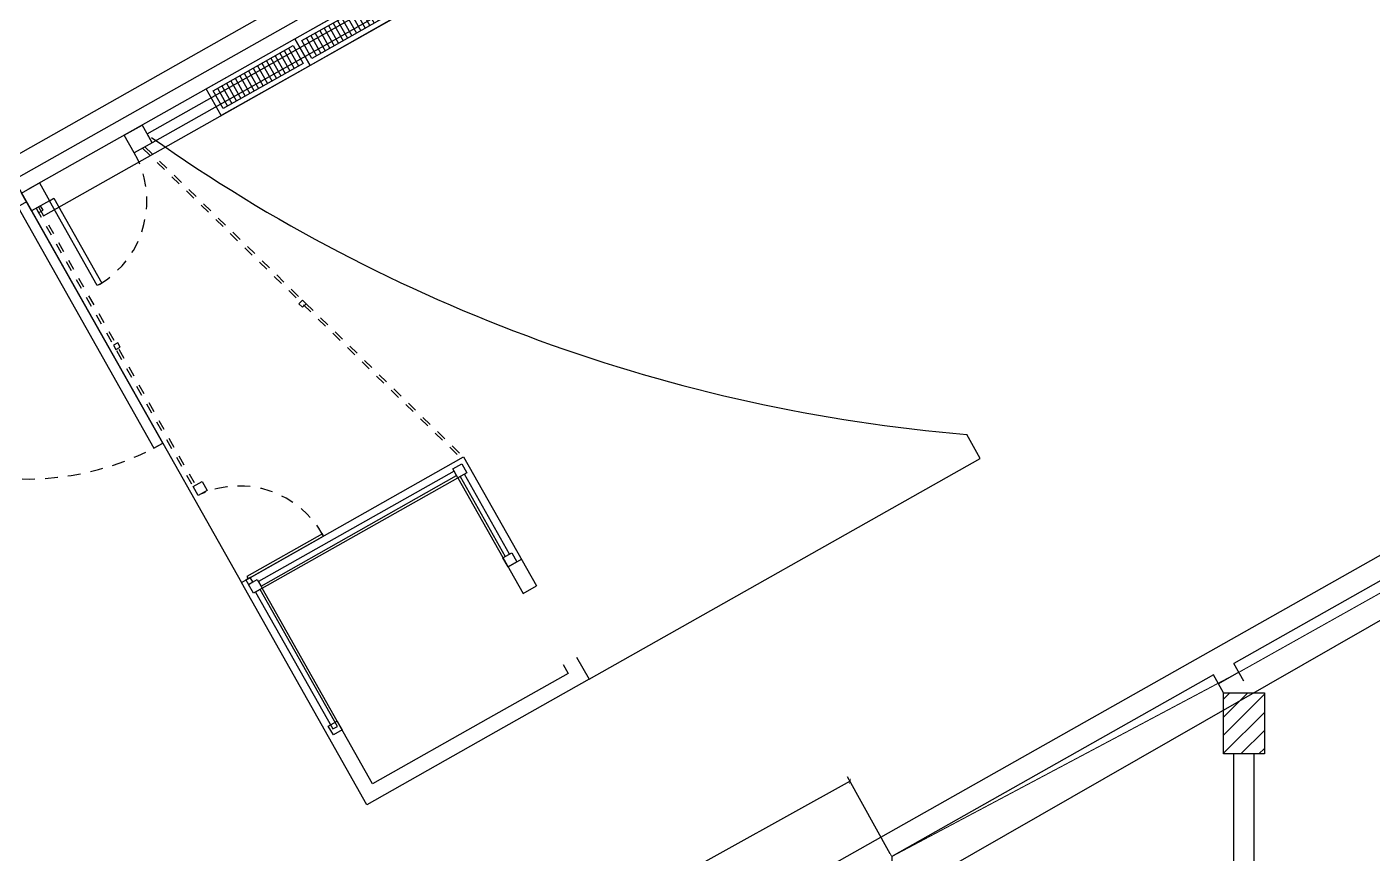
# Model space of a CAD drawing. Header units: millimetres. Extents: x 69.2 to 159.5, y 66.7 to 165.8.
# Drawn here: x 93.24 to 106.43, y 121.54 to 129.64 of the extents above; entities that cross this region are included whole.
import ezdxf

# ---------------------------------------------------------------- set-up
doc = ezdxf.new("R2010")
doc.units = ezdxf.units.MM
doc.linetypes.add('ACAD_ISO07W100', pattern=[3, 0, -3])
doc.linetypes.add('HIDDEN2', pattern=[0.1875, 0.125, -0.0625])
doc.layers.add('CIVIL-ARQ', color=8, linetype='Continuous')
doc.styles.add('STYLE3', font='swissl.ttf')
doc.dimstyles.new('ESCALA_50', dxfattribs={"dimtxt": 0.08, "dimasz": 0.04, "dimexe": 0.05, "dimexo": 0.03, "dimgap": 0.045, "dimtad": 0, "dimzin": 0, "dimdsep": 46, "dimtxsty": 'STYLE3', "dimblk": 'ARCHTICK', "dimcen": 0.045, "dimclrd": 44, "dimclre": 252, "dimclrt": 2, "dimaunit": 1, "dimadec": 0, "dimazin": 0, "dimtfac": 1, "dimtix": 1, "dimtmove": 1, "dimatfit": 3, "dimfxl": 0.05, "dimtolj": 1, "dimtzin": 0, "dimarcsym": 0})

# ---------------------------------------------------------------- blocks, each defined once
blk = doc.blocks.new('A$C3E6B7836')
h = blk.add_hatch()
h.set_pattern_fill('ANSI31', color=256, style=0)
h.set_pattern_definition([(45, (-13.37838, -34.88476), (-0.08838835, 0.08838835), [])])
h.paths.add_polyline_path([(-0.2, -0.3), (-0.2, 0.3), (0.2, 0.3), (0.2, -0.3)])
blk.add_lwpolyline([(-0.2, -0.3), (-0.2, 0.3), (0.2, 0.3), (0.2, -0.3), (-0.2, -0.3)])
blk = doc.blocks.new('A$C0587192B')
at = {"color": 252}
for p, q in [((0.05, -0.1), (0.25, -0.1)), ((0.05, -0.15), (0.25, -0.15)), ((0.05, -0.2), (0.25, -0.2)), ((0.05, -0.25), (0.25, -0.25)), ((0.05, -0.3), (0.25, -0.3)), ((0.05, -0.35), (0.25, -0.35)), ((0.05, -0.4), (0.25, -0.4)), ((0.05, -0.45), (0.25, -0.45)), ((0.05, -0.5), (0.25, -0.5)), ((0.05, -0.55), (0.25, -0.55)), ((0.05, -0.6), (0.25, -0.6)), ((0.05, -0.65), (0.25, -0.65)), ((0.05, -0.7), (0.25, -0.7)), ((0.05, -0.75), (0.25, -0.75)), ((0.05, -0.8), (0.25, -0.8)), ((0.05, -0.85), (0.25, -0.85)), ((0.05, -0.9), (0.25, -0.9))]:
    blk.add_line(p, q, dxfattribs=at)
blk.add_lwpolyline([(0, -1), (0, 0), (0.3, 0), (0.3, -1), (0, -1)], dxfattribs=at)
blk.add_lwpolyline([(0.05, -0.95), (0.05, -0.05), (0.25, -0.05), (0.25, -0.95)], close=True, dxfattribs=at)
blk = doc.blocks.new('_ARCHTICK')
at = {"color": 0, "linetype": 'ByBlock', "const_width": 0.15}
blk.add_lwpolyline([(-0.5, -0.5), (0.5, 0.5)], dxfattribs=at)
blk = doc.blocks.new('*D35')
at = {"layer": 'CIVIL-ARQ', "color": 44, "lineweight": -2}
for p, q in [((101.309187, 122.253537), (90.313555, 116.168861)), ((78.959187, 109.88567), (89.954819, 115.970346))]:
    blk.add_line(p, q, dxfattribs=at)
at = {"layer": 'CIVIL-ARQ', "color": 252, "lineweight": -2}
for p, q in [((101.702654, 121.542502), (101.284978, 122.297286)), ((79.352654, 109.174636), (78.934978, 109.929419))]:
    blk.add_line(p, q, dxfattribs=at)
at = {"layer": 'Defpoints', "color": 0}
for p in [(101.309187, 122.253537), (101.717179, 121.516253), (79.367179, 109.148387)]:
    blk.add_point(p, dxfattribs=at)
at = {"layer": 'CIVIL-ARQ', "color": 44, "lineweight": -2, "xscale": 0.04, "yscale": 0.04, "zscale": 0.04}
for p, rotation in [((101.309187, 122.253537), 28.958919), ((78.959187, 109.88567), 208.958919)]:
    blk.add_blockref('_ARCHTICK', p, dxfattribs=dict(at, rotation=rotation))
at = {"layer": 'CIVIL-ARQ', "color": 2, "insert": (90.134187, 116.069604), "char_height": 0.08, "attachment_point": 5, "rotation": 28.9589188, "style": 'STYLE3'}
blk.add_mtext('\\A1;25.54', dxfattribs=at)

msp = doc.modelspace()

# ---------------------------------------------------------------- linework, layer by layer
at = {"layer": 'CIVIL-ARQ'}
for p, q in [((69.268861, 114.911694), (159.467179, 165.8301)), ((159.267179, 165.487529), (69.367179, 114.737529)), ((93.257963, 128.052011), (103.281376, 133.710389)), ((93.405442, 127.790764), (103.428854, 133.449142)), ((93.118854, 128.145732), (95.345708, 124.201019)), ((102.583382, 125.415959), (102.451031, 125.65041)), ((98.751755, 123.252944), (102.583382, 125.415959)), ((97.957649, 124.354914), (98.088103, 124.428557)), ((98.105128, 124.093667), (98.235581, 124.16731)), ((105.167179, 123.234166), (105.068861, 123.408331)), ((105.067179, 118.087529), (105.067179, 122.521263)), ((105.267179, 118.087529), (105.267179, 122.521263))]:
    msp.add_line(p, q, dxfattribs=at)
msp.add_lwpolyline([(132.987179, 136.617529, 0, 0, 0), (132.867179, 76.917529, 0, 0, 0), (79.367179, 76.917529, 0, 0, 0), (79.367179, 109.148387, 0, 0, 0), (101.654974, 121.626446, 0.01, 0.01, 0), (101.717179, 121.516253, 0.01, 0.01, 0), (105.11802, 123.321249, 0.01, 0.01, 0), (132.867179, 138.871263, 0.01, 0.01, 0), (132.987179, 136.617529, 0.01, 0.01, 0), (132.987179, 136.617529, 0.01, 0.01, 0)], format="xyseb", dxfattribs=at)
for points in [[(125.209299, 135.030727), (78.704792, 108.778183)], [(125.317483, 134.839005), (105.068861, 123.408331)], [(125.415802, 134.66484), (101.867179, 121.173683)], [(97.83739, 122.73677), (96.574694, 122.023958), (95.345708, 124.201019), (97.522769, 125.430005), (98.235581, 124.16731)], [(97.76365, 122.867394), (96.631579, 122.228321), (95.550071, 124.144134), (97.465885, 125.225642), (98.104957, 124.09357)], [(98.628857, 123.47065), (98.751755, 123.252944), (97.83739, 122.73677)], [(98.498233, 123.396911), (98.547392, 123.309829), (97.76365, 122.867394)], [(105.11802, 123.321249), (104.91802, 123.208346)], [(104.967179, 123.121263), (104.868861, 123.295428), (101.717179, 121.516253), (101.717179, 117.187529)]]:
    msp.add_lwpolyline(points, dxfattribs=at)
for points in [[(103.15637, 133.524988), (103.20553, 133.437906), (94.470385, 128.506776), (94.421226, 128.593858)], [(94.372066, 128.68094), (94.470385, 128.506776), (94.29622, 128.408457), (94.197901, 128.582622)], [(93.366758, 128.113428), (93.465077, 127.939263), (93.290912, 127.840944), (93.192593, 128.015109)], [(94.488103, 125.516785), (94.575186, 125.565945), (93.241753, 127.928026), (93.15467, 127.878867)], [(93.465077, 127.939263), (93.508618, 127.963843), (93.977812, 127.132699), (93.934271, 127.10812)], [(93.402516, 127.846529), (93.377936, 127.89007), (93.334395, 127.865491), (93.358974, 127.821949)], [(95.97992, 126.931429), (95.944121, 126.966335), (95.909215, 126.930536), (95.945014, 126.89563)], [(94.159526, 126.505513), (94.134947, 126.549055), (94.091405, 126.524475), (94.115985, 126.480934)], [(97.453595, 125.247413), (97.429015, 125.290954), (95.513202, 124.209446), (95.537781, 124.165905)], [(97.552967, 125.274801), (97.465885, 125.225642), (97.416725, 125.312724), (97.503808, 125.361884)], [(95.009317, 125.102041), (94.922235, 125.052882), (94.873076, 125.139964), (94.960158, 125.189124)], [(97.531197, 125.262512), (97.487655, 125.237932), (97.93009, 124.45419), (97.973631, 124.47877)], [(95.410962, 124.237855), (96.151162, 124.655711), (96.138906, 124.677423), (95.398705, 124.259568)], [(98.044561, 124.403977), (97.957479, 124.354818), (97.90832, 124.4419), (97.995402, 124.49106)], [(95.457312, 124.206604), (95.432732, 124.250145), (95.389191, 124.225566), (95.413771, 124.182024)], [(95.550071, 124.144134), (95.462989, 124.094975), (95.413829, 124.182057), (95.500912, 124.231217)], [(95.528301, 124.131845), (95.484759, 124.107265), (96.242141, 122.765618), (96.285682, 122.790197)], [(96.333537, 122.756281), (96.246455, 122.707121), (96.197295, 122.794204), (96.284378, 122.843363)]]:
    msp.add_lwpolyline(points, close=True, dxfattribs=at)
at = {"layer": 'CIVIL-ARQ', "linetype": 'ACAD_ISO07W100', "ltscale": 0.001}
for points in [[(94.377266, 128.454208), (97.498764, 125.416453)], [(94.401271, 128.46776), (97.522769, 125.430005)], [(93.334395, 127.865491), (94.873076, 125.139964)], [(93.357741, 127.87867), (94.896422, 125.153144)]]:
    msp.add_lwpolyline(points, dxfattribs=at)
at = {"layer": 'CIVIL-ARQ'}
msp.add_arc((103.805964, 141.785706), 16.192085, 234.762974, 265.19995, dxfattribs=at)
at = {"layer": 'CIVIL-ARQ', "linetype": 'HIDDEN2'}
for centre, radius, start, end in [((93.465077, 127.939263), 0.95476, 300.945866, 30.945866), ((93.241753, 127.928026), 2.714309, 207.334072, 299.445429), ((95.325484, 124.205641), 0.940376, 28.594427, 113.936771)]:
    msp.add_arc(centre, radius, start, end, dxfattribs=at)

# ---------------------------------------------------------------- block references
at = {"layer": 'CIVIL-ARQ', "rotation": 299.445429}
for p in [(96.741261, 130.018389), (95.870436, 129.526795)]:
    msp.add_blockref('A$C0587192B', p, dxfattribs=at)
at = {"layer": 'CIVIL-ARQ'}
msp.add_blockref('A$C3E6B7836', (105.167179, 122.821263), dxfattribs=at)

# ---------------------------------------------------------------- dimensions: what is measured, and where the dimension line sits
dim = msp.add_aligned_dim(p1=(79.367179, 109.148387), p2=(101.717179, 121.516253), distance=0.842642, dimstyle='ESCALA_50', dxfattribs=at)
dim.commit()
dim.dimension.update_dxf_attribs({"geometry": '*D35', "text_midpoint": (90.134187, 116.069604)})

doc.saveas('drawing.dxf')
